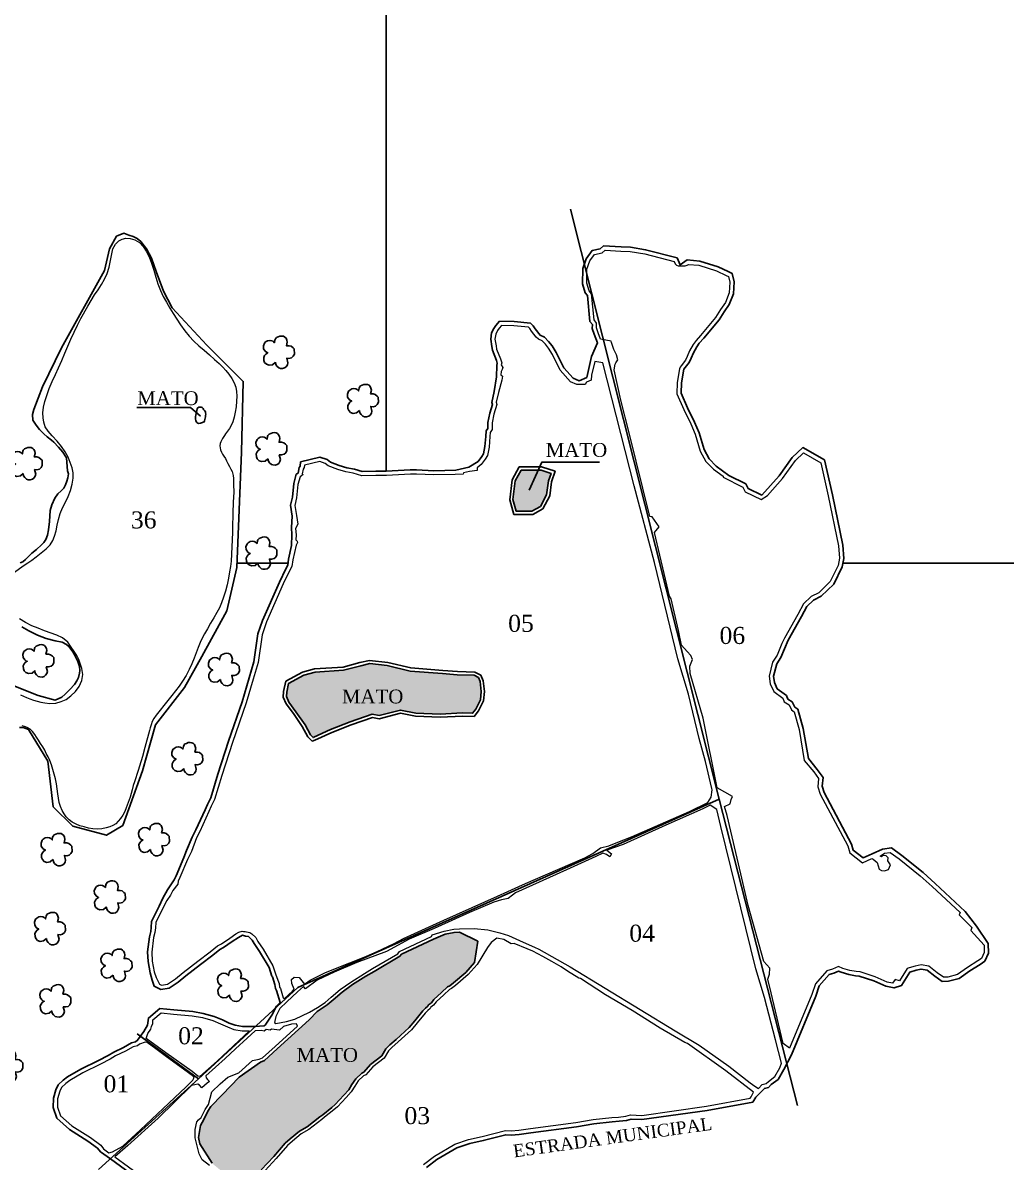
# Model space of a CAD drawing. Extents: x 721269 to 724957, y 7809358 to 7811965.
# Drawn here: x 723258 to 724183, y 7810236 to 7811308 of the extents above; entities that cross this region are included whole.
import ezdxf
from ezdxf.enums import TextEntityAlignment as Align

# ---------------------------------------------------------------- set-up
doc = ezdxf.new("R2010")
doc.units = 0
doc.linetypes.add('CONTINUO', pattern=[0])
for name, color, linetype in [('0114000371', 1, 'Continuous'), ('0114000371001', 5, 'Continuous'), ('0114000371002', 5, 'Continuous'), ('0114000371003', 5, 'Continuous'), ('0114000371004', 5, 'Continuous'), ('0114000371005', 5, 'Continuous'), ('0114000371006', 5, 'Continuous'), ('0114000371036', 5, 'Continuous'), ('_SIMBOLO ARVORE', 94, 'Continuous'), ('MALHA', 8, 'Continuous'), ('MATO', 3, 'Continuous'), ('NUMERAÇÕES', 7, 'Continuous'), ('TEXTO', 7, 'Continuous')]:
    doc.layers.add(name, color=color, linetype=linetype)
doc.layers.add('NUMERAÇÕES DOS TALHÕES', color=7, linetype='Continuous', true_color=0xffffff)
doc.styles.add('AREAS', font='times.ttf')

# ---------------------------------------------------------------- blocks, each defined once
blk = doc.blocks.new('MATO')
at = {"layer": '_SIMBOLO ARVORE', "linetype": 'CONTINUO'}
blk.add_polyline3d([(722557.9, 7810173.4, 0), (722555.3, 7810171.2, 0), (722552, 7810170.8, 0), (722549.6, 7810171.7, 0), (722547.9, 7810173.4, 0), (722547.2, 7810175.3, 0), (722547, 7810178.1, 0), (722547.9, 7810179.9, 0), (722548.9, 7810181.2, 0), (722550.8, 7810182.5, 0), (722549.6, 7810182.9, 0), (722548.4, 7810183.9, 0), (722546.9, 7810186.1, 0), (722546.7, 7810188.8, 0), (722547.7, 7810191.6, 0), (722548.8, 7810192.6, 0), (722550.7, 7810193.8, 0), (722552.8, 7810194.1, 0), (722554.5, 7810193.8, 0), (722555.8, 7810193.2, 0), (722557.2, 7810191.9, 0), (722557.6, 7810194.4, 0), (722558, 7810195.4, 0), (722559.1, 7810196.7, 0), (722560.7, 7810197.3, 0), (722562.2, 7810198, 0), (722564, 7810198.1, 0), (722565.6, 7810197.9, 0), (722567, 7810197.2, 0), (722568, 7810196.1, 0), (722568.8, 7810194.4, 0), (722569.2, 7810192.5, 0), (722568.4, 7810189.1, 0), (722570.8, 7810189.1, 0), (722572.8, 7810188.6, 0), (722574.6, 7810187.1, 0), (722575.7, 7810186, 0), (722575.9, 7810181.2, 0), (722574.8, 7810179.1, 0), (722573.2, 7810177.7, 0), (722570.8, 7810177.1, 0), (722568.7, 7810177.3, 0), (722569.8, 7810172.9, 0), (722569.3, 7810171, 0), (722568.1, 7810169.2, 0), (722566.7, 7810168.1, 0), (722564.7, 7810167.6, 0), (722562.7, 7810167.7, 0), (722561.2, 7810168.2, 0), (722559.5, 7810169.8, 0), (722558.4, 7810171.3, 0), (722558, 7810173.6, 0)], dxfattribs=at)
blk = doc.blocks.new('area_de_talhao')
at = {"layer": 'NUMERAÇÕES', "linetype": 'Continuous', "style": 'AREAS'}
blk.add_attdef('NRO', text='', height=20, dxfattribs=at).set_placement((0, 6.1), align=Align.CENTER)

msp = doc.modelspace()

# ---------------------------------------------------------------- hatches: boundary and pattern name
at = {"layer": 'MATO'}
h = msp.add_hatch(dxfattribs=at)
h.set_pattern_fill('GRASS', color=256, scale=0.5)
h.paths.add_polyline_path([(723621.7, 7810363.2), (723626.9, 7810369.5), (723634.4, 7810378.8), (723636.9, 7810381.4), (723639, 7810383.2), (723639.9, 7810384.5), (723642.5, 7810386.5), (723644.7, 7810389.4), (723652.1, 7810396.1), (723657.8, 7810401.5), (723659.7, 7810402.5), (723663.4, 7810405.1), (723675, 7810415), (723683.1, 7810424.2), (723686.1, 7810444.3), (723668.9, 7810453), (723663.9, 7810452.6), (723655.4, 7810451), (723644.5, 7810446.4), (723614.5, 7810432.1), (723612.8, 7810430.2), (723588.7, 7810416), (723580.9, 7810411.4), (723568.3, 7810403.5), (723558.4, 7810396.5), (723550.1, 7810389.3), (723544.5, 7810384.4), (723535, 7810378.3), (723527.4, 7810370.3), (723497.4, 7810343.2), (723485.4, 7810332.3), (723481.7, 7810330.5), (723461.5, 7810316.5), (723445.7, 7810300), (723434.9, 7810288.8), (723432.1, 7810284.6), (723428.3, 7810276.7), (723425.3, 7810271.1), (723423.3, 7810259.6), (723424.7, 7810253.8), (723436.1, 7810235.5), (723447.9, 7810225.7), (723450.6, 7810227), (723456.8, 7810223.9), (723461.8, 7810225.4), (723469.1, 7810223.9), (723477.5, 7810227.9), (723482.2, 7810229.3), (723494.3, 7810241.9), (723504.9, 7810254.5), (723509.7, 7810258.5), (723518.3, 7810265.7), (723525.5, 7810269.9), (723537.6, 7810279.2), (723540.2, 7810281.1), (723548.7, 7810287.9), (723552, 7810290.8), (723560.1, 7810299.5), (723564.7, 7810304.5), (723567.7, 7810309.6), (723571.3, 7810315), (723576.9, 7810320.3), (723578.8, 7810321.2), (723585.2, 7810328.3), (723595.7, 7810336.5), (723599.6, 7810343.2), (723603.3, 7810346.8), (723609.3, 7810351.8)])
h.paths.add_polyline_path([(723727, 7810887.5), (723721.3, 7810877.4), (723719.2, 7810859.8), (723722.4, 7810848.8), (723737, 7810848.8), (723745.2, 7810853.4), (723750.9, 7810864.2), (723752.7, 7810877.3), (723755.1, 7810884.5), (723745.8, 7810887.6)])
h.paths.add_polyline_path([(722466.5, 7811276.9), (722466.7, 7811281.5), (722466.8, 7811285.1), (722466.2, 7811287.9), (722465.2, 7811290.2), (722463.7, 7811292.2), (722461.7, 7811293.9), (722459.6, 7811294.7), (722457.3, 7811295.1), (722454.8, 7811294.8), (722452.1, 7811293.4), (722449.7, 7811291.1), (722447.5, 7811288), (722445.2, 7811284.7), (722443, 7811281.6), (722441.2, 7811279.2), (722438.8, 7811276.3), (722437.9, 7811272.8), (722437.6, 7811270.1), (722438.1, 7811268.6), (722438.8, 7811266.5), (722439.4, 7811264.6), (722440.9, 7811260.7), (722442.4, 7811258.7), (722444.3, 7811257), (722447.1, 7811256.2), (722450.4, 7811255.9), (722453.8, 7811256.2), (722457, 7811256.7), (722460, 7811257.8), (722462.4, 7811260), (722464.3, 7811263.3), (722465.7, 7811267.3), (722466.3, 7811272)])
h.paths.add_polyline_path([(722020.2, 7811139.3), (722020.8, 7811140.4), (722022.4, 7811143.8), (722021.8, 7811149.2), (722020.4, 7811151.8), (722019.6, 7811153.9), (722017.6, 7811155.6), (722017.1, 7811154.5), (722016.8, 7811153.6), (722016.5, 7811152.5), (722016.2, 7811151.5), (722015.6, 7811150.8), (722014.8, 7811150.5), (722014, 7811150), (722012.8, 7811149.5), (722011.6, 7811148.9), (722010.5, 7811148.5), (722009.5, 7811147.8), (722008.6, 7811147.1), (722007.9, 7811146.3), (722007.4, 7811145.4), (722007.1, 7811144.2), (722006.6, 7811142.9), (722006.2, 7811141.8), (722006, 7811140.6), (722006, 7811139.5), (722006.3, 7811138.4), (722006.7, 7811137.2), (722007.2, 7811136), (722008, 7811135.2), (722009.1, 7811134.6), (722010.3, 7811134.3), (722011.5, 7811134.2), (722012.6, 7811133.8), (722013.6, 7811133.9), (722014.7, 7811134.3), (722015.8, 7811134.9), (722016.8, 7811135.7), (722017.8, 7811136.4), (722018.6, 7811137.3), (722019.4, 7811138.1)])
h.paths.add_polyline_path([(722021.8, 7811173.9), (722022.9, 7811177.2), (722023.4, 7811179.4), (722020.5, 7811181.9), (722019.2, 7811181.3), (722018.2, 7811180.6), (722013.4, 7811180), (722011, 7811177.2), (722009.5, 7811175.3), (722009.3, 7811172.8), (722009.9, 7811171.8), (722012.4, 7811171), (722016.1, 7811171.1), (722019.6, 7811171.9)])
h.paths.add_polyline_path([(723512.4, 7810327.6), (723568.4, 7810327.6), (723568.4, 7810347.1), (723512.4, 7810347.1)], flags=24)
h.paths.add_polyline_path([(723555, 7810664.8), (723611, 7810664.8), (723611, 7810684.3), (723555, 7810684.3)], flags=24)
h.paths.add_polyline_path([(723682.6, 7810694.7), (723686.8, 7810692.3), (723688.3, 7810688.6), (723689.4, 7810679.4), (723688.6, 7810671.4), (723684.3, 7810662.6), (723681.2, 7810658.8), (723671.8, 7810659.1), (723650.7, 7810658.1), (723627.8, 7810659), (723613.3, 7810661.8), (723593.3, 7810656.7), (723586.8, 7810657.9), (723566.1, 7810650.8), (723547.7, 7810643.5), (723531.8, 7810636.3), (723531.1, 7810636), (723528.6, 7810638.4), (723523.6, 7810648), (723515, 7810660.3), (723508.4, 7810669.2), (723506.2, 7810674.6), (723506.4, 7810678.8), (723508.1, 7810686.9), (723522.4, 7810694.7), (723533.1, 7810697.5), (723559.8, 7810699.4), (723576, 7810703.5), (723584.5, 7810705.5), (723600.9, 7810703.7), (723622.5, 7810698.5), (723653, 7810696.1), (723666.8, 7810695)])

# ---------------------------------------------------------------- linework, layer by layer
at = {"color": 6}
for points in [[(723987, 7810289.9), (723913.4, 7810578), (723773.4, 7811133.1)], [(723913.4, 7810578), (723516.7, 7810400.8), (723423.3, 7810314.9), (723329.4, 7810229.7)], [(723423.3, 7810314.9), (723365.7, 7810357.3)]]:
    msp.add_lwpolyline(points, dxfattribs=at)
at = {"layer": '0114000371'}
for points in [[(723255.4, 7810800.3), (723258.1, 7810801.3), (723260.5, 7810803.3), (723266.4, 7810809.3), (723270.8, 7810812.9), (723275.6, 7810817.4), (723277.8, 7810819.5), (723279.8, 7810822.3), (723281.3, 7810826.3), (723282.2, 7810831.4), (723283.1, 7810839.1), (723283.8, 7810849.6), (723285.3, 7810854.8), (723288.1, 7810861.2), (723291, 7810865.1), (723294, 7810868.1), (723296.5, 7810870.7), (723298.3, 7810873.8), (723299.6, 7810877.2), (723300.4, 7810880.2), (723300.9, 7810884), (723300, 7810886.7), (723299.1, 7810899), (723295.8, 7810904.3), (723291.7, 7810909.1), (723287.3, 7810913.9), (723285.1, 7810915.7), (723280.9, 7810918.7), (723277.7, 7810921.7), (723273.8, 7810925.7), (723270.5, 7810929.7), (723267.6, 7810934.4), (723267, 7810939.9), (723268.4, 7810944.5), (723276.6, 7810965.8), (723294.3, 7811002.6), (723334.8, 7811075.4), (723339.5, 7811095.6), (723346.2, 7811107.5), (723353.2, 7811110.4), (723357.9, 7811108.6), (723362, 7811107.4), (723365.7, 7811105.3), (723369.1, 7811102.5), (723374.4, 7811095.6), (723379, 7811086.9), (723383.6, 7811074.5), (723390.4, 7811055.9), (723398.6, 7811040.3), (723431.2, 7811005), (723465.5, 7810971), (723463.8, 7810904.3), (723459.5, 7810795.8), (723450.1, 7810755.3), (723426.5, 7810712.3), (723410.2, 7810683), (723382.9, 7810648), (723370.6, 7810604.7), (723352.2, 7810553.3), (723336.7, 7810544.1), (723305.2, 7810552.7), (723286.7, 7810570.8), (723281.5, 7810613.6), (723263.5, 7810643.4), (723258.3, 7810645.4), (723254.8, 7810645.5)], [(723638, 7810231.4), (723647.7, 7810238.9), (723666.3, 7810249.9), (723678.6, 7810254), (723691.3, 7810256.9), (723712.5, 7810262.3), (723717.7, 7810262), (723725.1, 7810262.6), (723736.1, 7810264.2), (723779.1, 7810269.8), (723795.4, 7810272.7), (723812.6, 7810274.4), (723819.1, 7810275), (723826.2, 7810275.8), (723830.5, 7810277), (723840.6, 7810276.5), (723902, 7810285.2), (723944.8, 7810293.1), (723946.9, 7810296), (723947.7, 7810297.6), (723955.8, 7810305.9), (723959.6, 7810306.9), (723962.3, 7810309.5), (723968.7, 7810314.4), (723974, 7810323.7), (723981.2, 7810337.5), (724004.2, 7810392.7), (724007.5, 7810402.4), (724016.7, 7810413.1), (724021.2, 7810414.3), (724025.5, 7810416.3), (724028.1, 7810415.1), (724035.3, 7810413), (724041.7, 7810411.9), (724045, 7810411.6), (724058.8, 7810407), (724070.2, 7810402.2), (724077.9, 7810400.4), (724084.9, 7810402.7), (724092.6, 7810415.3), (724098.8, 7810417.1), (724103.3, 7810418.2), (724109, 7810417), (724116.1, 7810411.5), (724123.1, 7810406.5), (724129, 7810406.7), (724139.2, 7810409.3), (724149.2, 7810416.4), (724159, 7810422.5), (724163.2, 7810425.6), (724166.8, 7810433.1), (724166.4, 7810442.3), (724155.4, 7810458.6), (724144.8, 7810472.4), (724116.4, 7810498.6), (724105.1, 7810508.9), (724085.1, 7810525), (724075.4, 7810532.1), (724067.1, 7810531), (724057.1, 7810526.7), (724048.7, 7810522.8), (724039.5, 7810530), (724037.9, 7810535.6), (724012.1, 7810584.4), (724010.3, 7810590.1), (724011.1, 7810598.5), (724005.5, 7810606), (723997.2, 7810616.1), (723992.4, 7810644.5), (723987.3, 7810662.6), (723984.5, 7810664.6), (723982, 7810669.4), (723977.9, 7810672.1), (723976.7, 7810675.4), (723968, 7810681.8), (723965.2, 7810687.7), (723964.4, 7810693.6), (723967.4, 7810705.3), (723971.2, 7810711.4), (723978.2, 7810727.7), (723990.9, 7810749.9), (723995.7, 7810759.2), (724002.1, 7810765.2), (724009.3, 7810768.8), (724021.1, 7810780.2), (724028.9, 7810796.5), (724030.5, 7810804.5), (724029.6, 7810816.8), (724019.8, 7810864.2), (724012.5, 7810897.1), (723991.9, 7810908.7), (723982, 7810899.4), (723969.7, 7810882), (723953.5, 7810864), (723940.7, 7810870.2), (723938.4, 7810874.5), (723922.5, 7810882.6), (723910.5, 7810891.4), (723904, 7810898), (723899.2, 7810907), (723894.6, 7810922.7), (723890.2, 7810932.7), (723883.5, 7810946.1), (723877.4, 7810960), (723877.8, 7810969.7), (723880, 7810982.4), (723884.9, 7810988.8), (723887, 7810992.8), (723889, 7810997.9), (723892.2, 7811003.6), (723894.6, 7811007.1), (723898.7, 7811011.6), (723913.2, 7811028.8), (723918, 7811036.5), (723922.8, 7811043.2), (723926.7, 7811053.3), (723927.4, 7811064.6), (723925.5, 7811072.6), (723921.7, 7811074.3), (723912.4, 7811078.8), (723895, 7811084.2), (723883.2, 7811085.3), (723876.5, 7811080.7), (723873.7, 7811087.1), (723844, 7811094.9), (723830, 7811097.2), (723821, 7811097.5), (723804.5, 7811098.6), (723801.4, 7811095.7), (723793.7, 7811094), (723788.2, 7811086.3), (723784.9, 7811077.3), (723784.7, 7811062.9), (723787.3, 7811054.2), (723789.4, 7811051.8), (723791.6, 7811027.4), (723794, 7811024.4), (723793.9, 7811020.9), (723795.6, 7811015.5), (723798.7, 7811007.3), (723793.2, 7810994.3), (723788.7, 7810974.8), (723781.6, 7810971.6), (723775.8, 7810973.9), (723767, 7810983.8), (723759.8, 7810998.3), (723756, 7811004.6), (723752.8, 7811008.5), (723748.9, 7811012.6), (723744.7, 7811014.5), (723740, 7811020.3), (723738.4, 7811023.4), (723735.7, 7811025.9), (723720.5, 7811027.2), (723706.6, 7811027.8), (723703.1, 7811023.7), (723701.1, 7811020.9), (723699.2, 7811016.7), (723698.3, 7811010.7), (723699.4, 7811003.8), (723700, 7811000.4), (723703.7, 7810990.7), (723704.5, 7810988.1), (723704.1, 7810986.1), (723703.7, 7810975.3), (723701.6, 7810961.5), (723699.4, 7810951.2), (723699.9, 7810949.4), (723697.4, 7810941.1), (723695.6, 7810932.4), (723695.7, 7810926.8), (723694, 7810924.4), (723693.6, 7810919.3), (723692.9, 7810909.8), (723691.4, 7810902.8), (723689.9, 7810900.2), (723686.4, 7810895.6), (723677.6, 7810890.2), (723665.4, 7810887.5), (723644.9, 7810887), (723628.6, 7810887.8), (723622.6, 7810887.7), (723600, 7810886.5), (723590.1, 7810886.4), (723577.5, 7810886.1), (723570, 7810888.5), (723562.8, 7810889.8), (723555.7, 7810891.9), (723547.4, 7810895.1), (723544.4, 7810897.5), (723537.6, 7810899.7), (723519.4, 7810895.3), (723519, 7810891.3), (723518.2, 7810889.9), (723517, 7810884.7), (723515.4, 7810883.6), (723512.9, 7810874.8), (723511.8, 7810862.1), (723510, 7810854.6), (723511.6, 7810844.2), (723510.7, 7810833.5), (723511.1, 7810826.5), (723511, 7810816.7), (723508.1, 7810803.7), (723507.4, 7810798.2), (723505.4, 7810794.8), (723499.5, 7810782.2), (723483.7, 7810746.1), (723479.3, 7810733.5), (723475.4, 7810707.3), (723471, 7810692), (723464.4, 7810669.7), (723451.6, 7810632.5), (723441.5, 7810601.6), (723434.8, 7810579.3), (723431.8, 7810573), (723429.5, 7810568.1), (723420.9, 7810549.3), (723417.4, 7810542.4), (723411.9, 7810529.7), (723409.4, 7810523), (723402.2, 7810505.9), (723400.4, 7810502.1), (723394.3, 7810492.6), (723389.9, 7810484.9), (723386.3, 7810477.2), (723379.2, 7810463), (723378.9, 7810457.2), (723378.5, 7810453.4), (723377.1, 7810448.5), (723375.4, 7810434.4), (723375.9, 7810425.3), (723377.9, 7810414.6), (723379.9, 7810407.8), (723381.7, 7810402), (723387.8, 7810399), (723395.7, 7810400.1), (723404.1, 7810405.9), (723411.3, 7810411.7), (723425.2, 7810422.4), (723436.8, 7810431.3), (723443.4, 7810436.6), (723447, 7810438.3), (723455.1, 7810444), (723460.9, 7810447.9), (723464.7, 7810450.1), (723467.6, 7810449.1), (723470.4, 7810448.8), (723473.9, 7810445.4), (723475.7, 7810442.1), (723480.9, 7810434.7), (723489.7, 7810419.5), (723492.2, 7810411.5), (723492.9, 7810410.8), (723495.2, 7810403.8), (723495.7, 7810399.8), (723496.8, 7810398.1), (723500.1, 7810386.8), (723496.7, 7810383.4), (723492.3, 7810374.9), (723486.2, 7810365.5), (723485.2, 7810364.8), (723476.4, 7810364), (723464.7, 7810364.2), (723457.7, 7810365.3), (723452.2, 7810367.4), (723445.8, 7810370.4), (723438.1, 7810373.7), (723427.8, 7810376.4), (723418, 7810378.1), (723400.2, 7810379.7), (723387, 7810381.1), (723376.2, 7810372.1), (723375.2, 7810365.4), (723372, 7810359.4), (723366, 7810351.2), (723364.1, 7810349.8), (723360.3, 7810348.7), (723352.9, 7810344.3), (723343.6, 7810340), (723338.3, 7810337), (723329.4, 7810332.2), (723312.6, 7810323.9), (723300.2, 7810316.7), (723296.1, 7810313.6), (723291.2, 7810309.2), (723289.1, 7810304.7), (723286.9, 7810296.8), (723286.6, 7810287.8), (723290.1, 7810277.9), (723301.9, 7810267.4), (723319.3, 7810256.3), (723328.4, 7810249.6), (723331, 7810246.3), (723340.4, 7810239.7), (723445.1, 7810163.2)], [(723168.2, 7810717), (723272.4, 7810675.6), (723288.6, 7810671.2), (723294.9, 7810674), (723298, 7810676.7), (723302.4, 7810681.1), (723306.6, 7810686), (723308.9, 7810689.4), (723310.5, 7810692.4), (723311.5, 7810696.4), (723311.7, 7810699), (723311.4, 7810702.8), (723309.9, 7810707.4), (723308, 7810711.6), (723305, 7810716.7), (723301.7, 7810721.3), (723299.1, 7810723.6), (723295, 7810725.6), (723288.5, 7810726.9), (723280, 7810729.1), (723271.7, 7810732.2), (723263.6, 7810736.4), (723257.2, 7810740.2)]]:
    msp.add_lwpolyline(points, dxfattribs=at)
at = {"layer": '0114000371001', "lineweight": 20}
msp.add_lwpolyline([(723411.8, 7810307.4), (723417.9, 7810313.8), (723419.4, 7810316.2), (723418.5, 7810317.1), (723405.7, 7810326.5), (723393.2, 7810335.7), (723383.2, 7810343.2), (723375, 7810349), (723373.3, 7810349.3), (723367.9, 7810347.6), (723365.9, 7810346.1), (723361.8, 7810345), (723354.7, 7810340.8), (723345.4, 7810336.4), (723340.2, 7810333.5), (723331.2, 7810328.7), (723314.5, 7810320.4), (723302.4, 7810313.3), (723298.6, 7810310.5), (723294.5, 7810306.8), (723292.8, 7810303.3), (723290.8, 7810296.2), (723290.6, 7810288.4), (723293.5, 7810280.2), (723304.3, 7810270.6), (723321.6, 7810259.6), (723331.3, 7810252.5), (723333.8, 7810249.2), (723339.1, 7810245.4), (723342.4, 7810246.1), (723352.1, 7810251.7), (723368.9, 7810266.9), (723395.4, 7810292.1)], close=True, dxfattribs=at)
at = {"layer": '0114000371002', "lineweight": 20}
msp.add_lwpolyline([(723471.2, 7810360.1), (723440.8, 7810331.4), (723424.5, 7810317), (723422.7, 7810317.3), (723417.3, 7810321.8), (723392.5, 7810339.3), (723374.1, 7810352.9), (723375.6, 7810357.6), (723378.5, 7810361.7), (723379, 7810364.1), (723380.4, 7810367), (723380.3, 7810370.3), (723388.3, 7810377), (723399.8, 7810375.7), (723417.5, 7810374.1), (723427, 7810372.5), (723436.8, 7810369.9), (723444.2, 7810366.8), (723450.7, 7810363.7), (723456.7, 7810361.4), (723464.3, 7810360.2)], close=True, dxfattribs=at)
at = {"layer": '0114000371003', "lineweight": 20}
for points in [[(723635, 7810234.2), (723645.4, 7810242.2), (723664.6, 7810253.5), (723677.5, 7810257.8), (723690.3, 7810260.8), (723712.1, 7810266.3), (723717.7, 7810266), (723724.7, 7810266.6), (723735.6, 7810268.1), (723778.5, 7810273.8), (723794.8, 7810276.7), (723812.2, 7810278.4), (723818.7, 7810279), (723825.5, 7810279.8), (723830, 7810281), (723840.4, 7810280.5), (723901.3, 7810289.2), (723942.5, 7810296.7), (723943.5, 7810298.1), (723945.5, 7810302.3), (723919.7, 7810322.5), (723883.6, 7810348.1), (723880.9, 7810349), (723857.8, 7810362.7), (723831.5, 7810379.2), (723806.3, 7810393.9), (723782.8, 7810409.2), (723781.3, 7810409.6), (723770.6, 7810416.3), (723764.6, 7810420.2), (723755.8, 7810425.3), (723747.2, 7810430), (723737.8, 7810434.9), (723732.6, 7810437.1), (723720.4, 7810442.2), (723717.5, 7810441.8), (723710.7, 7810445.9), (723704, 7810447.3), (723698.7, 7810443.2), (723695.3, 7810438.3), (723685.6, 7810422.5), (723677.1, 7810412.9), (723665.2, 7810402.8), (723661.3, 7810400), (723659.6, 7810399.1), (723654.1, 7810393.9), (723646.9, 7810387.4), (723644.6, 7810384.3), (723642.1, 7810382.4), (723641.2, 7810381.2), (723639, 7810379.3), (723636.7, 7810376.8), (723629.2, 7810367.6), (723623.9, 7810361.1), (723611.3, 7810349.6), (723605.3, 7810344.5), (723602, 7810341.3), (723598, 7810334.5), (723587.3, 7810326.1), (723580.7, 7810318.7), (723578.6, 7810317.8), (723573.6, 7810313.1), (723570.3, 7810308), (723567.1, 7810302.7), (723562.3, 7810297.5), (723554.1, 7810288.6), (723550.7, 7810285.6), (723542, 7810278.8), (723539.5, 7810276.8), (723527.2, 7810267.4), (723520, 7810263.3), (723511.7, 7810256.2), (723507, 7810252.3), (723496.5, 7810239.9), (723486, 7810228.8)], [(723433.8, 7810233.5), (723426.8, 7810238.7), (723423.9, 7810244.3), (723420.3, 7810259.3), (723420.2, 7810267.1), (723421.8, 7810274.6), (723423.2, 7810276.4), (723425.8, 7810278.4), (723429.5, 7810286.1), (723432.6, 7810290.7), (723435.8, 7810302.8), (723443.6, 7810310.1), (723451.1, 7810316.5), (723461.4, 7810320.5), (723474.2, 7810332.1), (723480.5, 7810333.3), (723483.7, 7810334.8), (723495.4, 7810345.4), (723516.4, 7810364.4), (723515.6, 7810366.8), (723510.8, 7810366.3), (723503.3, 7810364), (723499.7, 7810360.8), (723492.1, 7810361.5), (723490.7, 7810360.6), (723487.1, 7810361.3), (723485, 7810359.7), (723482.3, 7810360.5), (723476.7, 7810360), (723469.1, 7810353.1), (723458.3, 7810343), (723448.4, 7810334.1), (723430.2, 7810317.6), (723430.6, 7810316), (723431.9, 7810314.2), (723433.6, 7810312.4), (723431.6, 7810310.8), (723426.6, 7810306.4), (723424.2, 7810309), (723422.7, 7810310), (723420, 7810309.2), (723416.9, 7810308.5), (723385.3, 7810277.8), (723356.7, 7810252.2), (723344.5, 7810241.6), (723447.4, 7810166.4)]]:
    msp.add_lwpolyline(points, dxfattribs=at)
at = {"layer": '0114000371004', "lineweight": 20}
msp.add_lwpolyline([(723915, 7810552.2), (723911.1, 7810568.3), (723904.8, 7810572.2), (723898, 7810568.9), (723863, 7810553.4), (723823, 7810535.3), (723807.7, 7810529.9), (723812.1, 7810526.5), (723810.4, 7810523.9), (723807.3, 7810525.9), (723803.8, 7810527.1), (723797.2, 7810524.1), (723769.5, 7810511.5), (723721.5, 7810489.8), (723718.8, 7810487.7), (723714.6, 7810484.5), (723708.6, 7810483.3), (723701.3, 7810481), (723678.5, 7810471.5), (723645.2, 7810456.2), (723621.5, 7810446.3), (723600.2, 7810434.7), (723572.3, 7810424.3), (723551.1, 7810415.3), (723535, 7810407.8), (723524.1, 7810399.6), (723522.1, 7810401.8), (723516.6, 7810396.9), (723506.5, 7810387.5), (723500, 7810381), (723496, 7810373.5), (723494.8, 7810367.9), (723496.1, 7810367.1), (723506, 7810369), (723514.1, 7810371), (723527.8, 7810377.6), (723535.4, 7810382.1), (723542.6, 7810386.8), (723548.1, 7810391.6), (723556.5, 7810398.8), (723566.6, 7810406), (723579.4, 7810414), (723587.2, 7810418.6), (723610.9, 7810432.5), (723612.6, 7810434.6), (723642.5, 7810448.8), (723643.3, 7810450.4), (723654.6, 7810453.9), (723663.5, 7810455.6), (723669, 7810456.1), (723682.8, 7810456.3), (723695.5, 7810455.2), (723707, 7810452.3), (723715.1, 7810449.8), (723728.9, 7810443.5), (723739.4, 7810438.8), (723743.6, 7810437), (723773.2, 7810420.2), (723872, 7810360.1), (723894.5, 7810346.6), (723922.3, 7810326.8), (723942.5, 7810311.2), (723946.8, 7810308), (723950.2, 7810305.9), (723953.7, 7810309.5), (723957.6, 7810310.5), (723959.7, 7810312.5), (723965.6, 7810317.1), (723970.4, 7810325.4), (723972, 7810329.6), (723966.3, 7810351.6), (723955.9, 7810391.3), (723947.9, 7810418.3)], close=True, dxfattribs=at)
at = {"layer": '0114000371005', "lineweight": 20}
msp.add_lwpolyline([(723830.7, 7810542.5), (723885.3, 7810566.5), (723902.6, 7810575), (723905.9, 7810579.8), (723906.6, 7810586.7), (723906.3, 7810588), (723900.3, 7810613.4), (723894.4, 7810635.2), (723884.3, 7810676.9), (723874.5, 7810710.1), (723852.4, 7810800.6), (723833.2, 7810872.8), (723803.8, 7810988.5), (723796.3, 7810989.8), (723793.3, 7810976.9), (723792.7, 7810972.2), (723788.5, 7810970.3), (723787.1, 7810968), (723779.5, 7810968.1), (723773.4, 7810970.5), (723763.6, 7810981.6), (723756.3, 7810996.4), (723752.8, 7811002.3), (723749.8, 7811005.9), (723746.6, 7811009.2), (723743.2, 7811010.6), (723741.1, 7811012.5), (723736.7, 7811018.2), (723735.2, 7811020.9), (723734, 7811022), (723720.2, 7811023.3), (723708.4, 7811023.7), (723706.3, 7811021.2), (723704.6, 7811018.9), (723703, 7811015.5), (723702.3, 7811010.7), (723703.4, 7811004.4), (723703.9, 7811001.4), (723707.4, 7810992.1), (723708.7, 7810988.3), (723708.3, 7810986.6), (723709.6, 7810984.1), (723709, 7810982.1), (723708.1, 7810980.3), (723707.9, 7810977.1), (723709.5, 7810975.8), (723708.7, 7810972), (723705.5, 7810960.5), (723703.5, 7810951.3), (723704.1, 7810949.4), (723701.3, 7810940.1), (723699.6, 7810932.1), (723699.8, 7810925.6), (723697.9, 7810923), (723697.6, 7810919), (723696.9, 7810909.2), (723695.2, 7810901.4), (723693.2, 7810897.9), (723689.2, 7810892.8), (723685.5, 7810889.8), (723685.5, 7810887.2), (723678.2, 7810886.3), (723672.6, 7810885.1), (723672.3, 7810883.8), (723664.9, 7810883.5), (723644.9, 7810883), (723628.6, 7810883.8), (723622.7, 7810883.7), (723600.2, 7810882.5), (723590.2, 7810882.4), (723576.9, 7810882.1), (723569, 7810884.6), (723561.9, 7810885.9), (723554.4, 7810888.1), (723545.4, 7810891.6), (723542.5, 7810893.9), (723537.5, 7810895.6), (723523.1, 7810892.1), (723522.9, 7810890), (723521.9, 7810888.3), (723520.9, 7810884.1), (723521.7, 7810883.4), (723518.9, 7810881.2), (723516.8, 7810874.1), (723515.7, 7810861.5), (723514.1, 7810854.4), (723515.6, 7810844.8), (723516.9, 7810836.6), (723514.7, 7810832.6), (723515.1, 7810826.5), (723514.9, 7810821.9), (723516.2, 7810820.7), (723516.6, 7810819.3), (723515.1, 7810816.8), (723512, 7810803), (723511.3, 7810797), (723509, 7810792.9), (723503.1, 7810780.5), (723487.4, 7810744.7), (723483.2, 7810732.5), (723479.4, 7810706.5), (723474.9, 7810690.9), (723468.2, 7810668.5), (723455.4, 7810631.2), (723445.3, 7810600.4), (723438.5, 7810577.8), (723435.4, 7810571.3), (723433.1, 7810566.5), (723424.6, 7810547.6), (723421.6, 7810541.7), (723416.7, 7810528.8), (723412.9, 7810521.1), (723405.9, 7810504.2), (723404.2, 7810500.9), (723403.8, 7810498.1), (723399.1, 7810492.2), (723397, 7810487.6), (723393.4, 7810482.8), (723389.9, 7810475.5), (723383.1, 7810462), (723382.9, 7810456.8), (723382.4, 7810452.6), (723381.1, 7810447.8), (723379.5, 7810434.2), (723379.8, 7810425.7), (723381.7, 7810415.6), (723383.4, 7810410.2), (723386.8, 7810403.9), (723388.4, 7810403.1), (723394.2, 7810403.9), (723401.7, 7810409.1), (723408.9, 7810414.9), (723422.8, 7810425.5), (723434.3, 7810434.4), (723441.2, 7810440), (723444.9, 7810441.8), (723452.9, 7810447.3), (723458.6, 7810451.2), (723461.3, 7810452.9), (723464.3, 7810453.7), (723465.7, 7810453.5), (723467.2, 7810453.5), (723468.5, 7810453.1), (723471.8, 7810452.7), (723473.5, 7810451.4), (723477.2, 7810447.8), (723479.1, 7810444.2), (723484.3, 7810436.8), (723493.4, 7810421.1), (723495.7, 7810413.6), (723498.1, 7810407.7), (723499.1, 7810404.7), (723499.6, 7810401.2), (723500.5, 7810399.8), (723503.1, 7810391), (723503.9, 7810390.1), (723511.9, 7810397.4), (723513.4, 7810399.2), (723511.3, 7810404.7), (723510.9, 7810408.3), (723513.4, 7810410.4), (723518, 7810410.2), (723523.1, 7810404.1), (723528.3, 7810407.6), (723542.7, 7810414.9), (723565.9, 7810424), (723581.5, 7810430.4), (723591.5, 7810434.7), (723607.5, 7810442.3), (723616.1, 7810447), (723654.3, 7810464.3), (723704.7, 7810486.6), (723714.5, 7810491.2), (723728.1, 7810497.3), (723738.1, 7810501.9), (723786.9, 7810522.8), (723794.5, 7810527), (723801.7, 7810532.1), (723809.5, 7810534.2), (723816.3, 7810536.8)], close=True, dxfattribs=at)
at = {"layer": '0114000371006', "lineweight": 20}
msp.add_lwpolyline([(723973.4, 7810348.2), (723962.1, 7810395.8), (723959.1, 7810408.6), (723960.6, 7810413.3), (723960.8, 7810419.1), (723955.3, 7810425.4), (723940.5, 7810478.1), (723933.6, 7810507.9), (723920.9, 7810562.7), (723918.3, 7810571.2), (723923.6, 7810573.6), (723924.7, 7810577.8), (723925.7, 7810580.6), (723911.4, 7810588.7), (723898.1, 7810654.3), (723885.9, 7810696.3), (723885.8, 7810703), (723888.2, 7810709.4), (723886.6, 7810713), (723883.2, 7810717), (723877.7, 7810722.8), (723875.1, 7810736.8), (723868.1, 7810766.6), (723866.5, 7810768.9), (723852.4, 7810828.7), (723856.8, 7810834.1), (723850.3, 7810843.5), (723848.1, 7810843.9), (723828.6, 7810922.5), (723820.9, 7810953.3), (723814.6, 7810981.8), (723815.5, 7810987.2), (723816.2, 7810988.5), (723817.8, 7810991.3), (723816.6, 7810996.1), (723814.2, 7811000.9), (723812.5, 7811005.8), (723812, 7811007.5), (723811.6, 7811008.8), (723801.6, 7811010.8), (723799.3, 7811016.7), (723797.9, 7811021.4), (723798, 7811025.7), (723795.5, 7811028.9), (723793.2, 7811053.4), (723790.9, 7811056.2), (723788.7, 7811063.5), (723788.9, 7811076.6), (723791.7, 7811084.5), (723796, 7811090.4), (723803.3, 7811092), (723806, 7811094.5), (723820.8, 7811093.5), (723829.6, 7811093.2), (723843.2, 7811091), (723870.8, 7811083.7), (723871.8, 7811081.5), (723873.2, 7811080.4), (723874.7, 7811079.8), (723878.4, 7811079.7), (723881.4, 7811079.6), (723883.2, 7811080.2), (723884.5, 7811081.1), (723894.2, 7811080.3), (723910.9, 7811075), (723920, 7811070.6), (723922, 7811069.7), (723923.4, 7811064.2), (723922.7, 7811054.2), (723919.2, 7811045.1), (723914.6, 7811038.7), (723909.9, 7811031.1), (723895.7, 7811014.3), (723891.5, 7811009.6), (723888.8, 7811005.7), (723885.4, 7810999.6), (723883.3, 7810994.5), (723881.5, 7810991), (723877.5, 7810985.6), (723876.5, 7810984.3), (723876.1, 7810982.8), (723873.9, 7810970.1), (723873.4, 7810959.2), (723879.9, 7810944.4), (723886.6, 7810931), (723890.8, 7810921.3), (723895.4, 7810905.5), (723900.7, 7810895.6), (723907.9, 7810888.3), (723916.9, 7810881.8), (723917.1, 7810880.9), (723935.5, 7810871.5), (723937.8, 7810867.2), (723952.9, 7810859.9), (723958.6, 7810863.7), (723972.9, 7810879.5), (723985, 7810896.7), (723992.5, 7810903.8), (724008.9, 7810894.5), (724015.8, 7810863.4), (724025.6, 7810816.3), (724026.4, 7810804.7), (724025.1, 7810797.8), (724017.8, 7810782.6), (724007, 7810772.1), (723999.8, 7810768.5), (723992.5, 7810761.7), (723987.4, 7810751.8), (723974.6, 7810729.4), (723972.4, 7810724.4), (723967.7, 7810713.3), (723963.6, 7810706.9), (723960.3, 7810693.8), (723961.4, 7810686.6), (723964.8, 7810679.2), (723973.3, 7810672.9), (723974.5, 7810669.5), (723979, 7810666.6), (723981.4, 7810661.9), (723983.8, 7810660.2), (723988.5, 7810643.6), (723993.4, 7810614.4), (724002.4, 7810603.6), (724006.9, 7810597.3), (724006.2, 7810589.7), (724008.4, 7810582.8), (724034.2, 7810534.1), (724036.1, 7810527.6), (724048.1, 7810518.1), (724057, 7810522.2), (724058.3, 7810521.5), (724062.1, 7810518.4), (724063.7, 7810512.3), (724066, 7810511), (724069, 7810510.7), (724072.5, 7810511.8), (724074.4, 7810516.2), (724072, 7810520), (724072.4, 7810522.9), (724070.5, 7810524.8), (724067.2, 7810525), (724066.1, 7810523.7), (724064.9, 7810524.4), (724068.7, 7810527.2), (724074.3, 7810527.9), (724082.6, 7810521.8), (724102.5, 7810505.9), (724113.7, 7810495.7), (724140, 7810471.4), (724139, 7810469.1), (724150.9, 7810457.4), (724150, 7810454.4), (724162.5, 7810440.7), (724162.7, 7810433.9), (724160, 7810428.2), (724156.8, 7810425.8), (724147, 7810419.7), (724137.4, 7810413), (724128.4, 7810410.7), (724124.4, 7810410.5), (724118.5, 7810414.7), (724110.7, 7810420.8), (724103.3, 7810422.3), (724097.8, 7810421), (724092.1, 7810419.3), (724090.1, 7810418.8), (724083, 7810407.2), (724079, 7810408.2), (724076.4, 7810404.9), (724071.4, 7810406), (724060.2, 7810410.8), (724045.8, 7810415.6), (724042.2, 7810415.9), (724036.2, 7810416.9), (724029.5, 7810418.8), (724025.5, 7810420.7), (724019.8, 7810418.1), (724014.5, 7810416.6), (724004, 7810404.4), (724000.5, 7810394.1), (723979.5, 7810343.7)], close=True, dxfattribs=at)
at = {"layer": '0114000371036', "lineweight": 20, "elevation": 528.5}
for points in [[(723249.3, 7810790.9), (723259.3, 7810798), (723262.9, 7810800.3), (723266.5, 7810802.9), (723270.6, 7810806), (723275.2, 7810809.7), (723279.9, 7810813.6), (723283.8, 7810817.4), (723286.3, 7810821.3), (723287.9, 7810825.4), (723289.3, 7810830.3), (723290.3, 7810835.6), (723291.6, 7810841.1), (723293.2, 7810846.7), (723295.5, 7810852.2), (723298.1, 7810857.3), (723300.6, 7810862.6), (723302.8, 7810868.3), (723304.6, 7810874.3), (723305.3, 7810880), (723305.3, 7810885), (723304.4, 7810889.8), (723302.7, 7810894.6), (723300.7, 7810899.7), (723297.9, 7810904.7), (723294.5, 7810909.8), (723290.3, 7810914.9), (723285.8, 7810919.8), (723281.8, 7810924.2), (723279.2, 7810928.4), (723277.7, 7810932.5), (723277.1, 7810936.6), (723277, 7810941.3), (723277.5, 7810946.8), (723278.6, 7810952.2), (723280.5, 7810957.8), (723282.9, 7810964.2), (723285.8, 7810970.8), (723288.8, 7810977.4), (723291.6, 7810983.9), (723294.6, 7810990.6), (723297.5, 7810997.5), (723300.4, 7811004.2), (723303.3, 7811010.8), (723306.3, 7811017.4), (723309.4, 7811023.9), (723312.6, 7811030.2), (723319.2, 7811041.8), (723325.6, 7811052.3), (723328.9, 7811057.2), (723332, 7811062), (723335, 7811067.1), (723337.4, 7811072.6), (723339.2, 7811078.4), (723342.8, 7811095.7), (723345.4, 7811100.1), (723348.3, 7811103.2), (723351.4, 7811104.8), (723354.9, 7811105.7), (723359.1, 7811105.5), (723363.5, 7811104.2), (723367.7, 7811101.5), (723371.2, 7811098), (723374.2, 7811093.5), (723376.9, 7811088.1), (723379.1, 7811082.1), (723381.3, 7811075.6), (723383.2, 7811069), (723385.1, 7811062.7), (723387.5, 7811056.6), (723390.2, 7811050.9), (723393.2, 7811045.4), (723396.4, 7811040), (723399.6, 7811034.8), (723402.9, 7811029.6), (723406.3, 7811024.2), (723410.4, 7811018.7), (723414.6, 7811013.5), (723419.1, 7811008.9), (723423.8, 7811004.6), (723428.8, 7811000.3), (723433.7, 7810996), (723438.5, 7810991.7), (723442.8, 7810987.9), (723446.3, 7810984.3), (723449.2, 7810981.2), (723452, 7810977.7), (723454.6, 7810973.6), (723456.9, 7810969.6), (723458.4, 7810965.7), (723459.2, 7810961.6), (723459.3, 7810957.2), (723459.1, 7810952.3), (723458.7, 7810947), (723458, 7810941.9), (723457, 7810937.3), (723455.7, 7810932.9), (723454.2, 7810929.4), (723452.5, 7810926.6), (723448.9, 7810921.7), (723447.8, 7810920.2), (723445.9, 7810917.2), (723444.3, 7810914.2), (723443.7, 7810912.5), (723443.5, 7810910.5), (723443.6, 7810908.5), (723444.1, 7810906.5), (723444.9, 7810904.5), (723445.9, 7810902.5), (723447.2, 7810900.6), (723448.6, 7810898.4), (723449.8, 7810896.2), (723451.1, 7810893.6), (723452.6, 7810891), (723453.9, 7810888.5), (723455, 7810886.2), (723455.9, 7810882.6), (723456.2, 7810879.6), (723456.3, 7810876.8), (723456.4, 7810873.9), (723456.5, 7810866.8), (723456.1, 7810857.4), (723455.6, 7810846.9), (723455.4, 7810833.3), (723455.2, 7810828.8), (723454.1, 7810801.9), (723453.5, 7810797), (723452.6, 7810791.8), (723451.5, 7810785.9), (723450.2, 7810779.7), (723448.8, 7810773.6), (723446.9, 7810767.9), (723445, 7810762.8), (723443, 7810758), (723440.7, 7810753.5), (723437.8, 7810748.7), (723434.7, 7810743.6), (723431.7, 7810738.2), (723428.9, 7810733.6), (723426.8, 7810729.5), (723424.8, 7810725.4), (723422.9, 7810720.8), (723421, 7810715.7), (723419.3, 7810710.7), (723417.2, 7810705.4), (723414.6, 7810699.9), (723411.6, 7810694.4), (723408.4, 7810689.1), (723405, 7810684.3), (723398.4, 7810675.5), (723391.9, 7810667.7), (723386, 7810660.2), (723383.6, 7810657), (723381.4, 7810653.9), (723379.7, 7810650.9), (723378.7, 7810647.8), (723377.9, 7810645), (723377.3, 7810642.7), (723375.3, 7810635.8), (723374.6, 7810633.4), (723372.7, 7810626.6), (723370.5, 7810618), (723367.8, 7810609), (723366.7, 7810604.9), (723363.2, 7810594.2), (723362, 7810590.7), (723360.9, 7810586.9), (723359.9, 7810583.2), (723359, 7810579.9), (723355.4, 7810569.8), (723353.9, 7810566.4), (723352.1, 7810563), (723350, 7810559.8), (723347.9, 7810557.2), (723345.5, 7810554.9), (723342.8, 7810553.2), (723339.9, 7810552), (723336.5, 7810551), (723332.4, 7810550.1), (723328.1, 7810549.9), (723323.9, 7810550.2), (723319.8, 7810550.8), (723315.8, 7810551.9), (723311.8, 7810553), (723308.1, 7810554.5), (723304.5, 7810556.3), (723301.5, 7810558.6), (723298.9, 7810561.3), (723296.8, 7810564.2), (723295, 7810567.4), (723293.5, 7810571), (723292.3, 7810574.8), (723291.5, 7810578.8), (723290.9, 7810583), (723290.4, 7810587.6), (723289.7, 7810592.3), (723288.7, 7810597), (723287.6, 7810601.5), (723286.3, 7810605.9), (723285, 7810610.2), (723283.4, 7810614.3), (723281.8, 7810617.9), (723280.1, 7810621.1), (723278.6, 7810624), (723276.9, 7810627.1), (723274.8, 7810630.4), (723272.9, 7810633.4), (723271, 7810636.3), (723269.2, 7810638.9), (723267.2, 7810641.5), (723264.9, 7810643.8), (723262.2, 7810645.5), (723259.7, 7810646.4), (723257.5, 7810646.9)], [(723256, 7810676), (723261.4, 7810673.6), (723264.6, 7810672.4), (723268.1, 7810671.2), (723271.6, 7810670.2), (723275.1, 7810669.3), (723278.9, 7810668.6), (723283.5, 7810667.9), (723289, 7810668.4), (723294.1, 7810669.9), (723298.8, 7810671.9), (723303.3, 7810675.2), (723307.6, 7810679.3), (723311, 7810684), (723313.5, 7810689.5), (723314.5, 7810695.3), (723313.6, 7810701), (723312.1, 7810705.6), (723310.6, 7810709.4), (723308.9, 7810713), (723300.3, 7810725.8), (723295.3, 7810729.8), (723290.1, 7810732.3), (723278.4, 7810736.5), (723272.5, 7810738.8), (723266.5, 7810741.2), (723260.6, 7810744.1), (723254.9, 7810747.6)]]:
    msp.add_lwpolyline(points, dxfattribs=at)
at = {"layer": 'MALHA'}
for points in [[(723600, 7810886.5), (723600, 7811847.1)], [(723459.7, 7810800), (723507.6, 7810800)], [(724029.6, 7810800), (724216.4, 7810800)]]:
    msp.add_lwpolyline(points, dxfattribs=at)
at = {"layer": 'MATO', "elevation": 530.8}
msp.add_lwpolyline([(723422.2, 7810945.2), (723422.8, 7810946.2), (723423.8, 7810946.7), (723424.9, 7810946.9), (723425.8, 7810946.9), (723426.8, 7810946.4), (723427.6, 7810945.5), (723428.2, 7810944.5), (723429.1, 7810943.5), (723429.8, 7810942.5), (723430, 7810941.4), (723430.1, 7810940.1), (723429.9, 7810938.8), (723429.8, 7810937.6), (723429.6, 7810936.3), (723429.4, 7810935.1), (723428.9, 7810933.9), (723428.7, 7810932.8), (723426.3, 7810932), (723425.1, 7810931.6), (723423.8, 7810931.4), (723422.8, 7810931.8), (723421.8, 7810932.3), (723421.1, 7810933.2), (723420.7, 7810934.2), (723420.6, 7810935.4), (723420.6, 7810936.6), (723420.6, 7810937.9), (723420.8, 7810939.1)], close=True, dxfattribs=at)
at = {"layer": 'MATO', "color": 0}
for points in [[(723725.2, 7810890.5), (723718.4, 7810878.3), (723716.2, 7810859.5), (723720.1, 7810845.8), (723737.8, 7810845.8), (723747.4, 7810851.2), (723753.8, 7810863.3), (723755.6, 7810876.6), (723758.9, 7810886.4), (723746.2, 7810890.6)], [(723503.4, 7810679.2), (723505.5, 7810688.9), (723521.3, 7810697.5), (723532.6, 7810700.5), (723559.4, 7810702.3), (723575.3, 7810706.4), (723584.3, 7810708.5), (723601.4, 7810706.6), (723623, 7810701.5), (723653.3, 7810699), (723666.9, 7810698), (723683.5, 7810697.6), (723689.1, 7810694.5), (723691.2, 7810689.4), (723692.4, 7810679.4), (723691.5, 7810670.6), (723686.9, 7810661), (723682.6, 7810655.8), (723671.8, 7810656.1), (723650.7, 7810655.1), (723627.4, 7810656.1), (723613.4, 7810658.8), (723593.4, 7810653.7), (723587, 7810654.8), (723567.1, 7810648), (723548.9, 7810640.7), (723532.9, 7810633.5), (723530.4, 7810632.6), (723526.1, 7810636.5), (723521, 7810646.4), (723512.6, 7810658.6), (723505.8, 7810667.7), (723503.1, 7810674.1), (723503.4, 7810679.2)]]:
    msp.add_lwpolyline(points, close=True, dxfattribs=at)
at = {"layer": 'MATO'}
for points in [[(723727, 7810887.5), (723721.3, 7810877.4), (723719.2, 7810859.8), (723722.4, 7810848.8), (723737, 7810848.8), (723745.2, 7810853.4), (723750.9, 7810864.2), (723752.7, 7810877.3), (723755.1, 7810884.5), (723745.8, 7810887.6), (723727, 7810887.5)], [(723506.4, 7810678.8), (723508.1, 7810686.9), (723522.4, 7810694.7), (723533.1, 7810697.5), (723559.8, 7810699.4), (723576, 7810703.5), (723584.5, 7810705.5), (723600.9, 7810703.7), (723622.5, 7810698.5), (723653, 7810696.1), (723666.8, 7810695), (723682.6, 7810694.7), (723686.8, 7810692.3), (723688.3, 7810688.6), (723689.4, 7810679.4), (723688.6, 7810671.4), (723684.3, 7810662.6), (723681.2, 7810658.8), (723671.8, 7810659.1), (723650.7, 7810658.1), (723627.8, 7810659), (723613.3, 7810661.8), (723593.3, 7810656.7), (723586.8, 7810657.9), (723566.1, 7810650.8), (723547.7, 7810643.5), (723531.8, 7810636.3), (723531.1, 7810636), (723528.6, 7810638.4), (723523.6, 7810648), (723515, 7810660.3), (723508.4, 7810669.2), (723506.2, 7810674.6)]]:
    msp.add_lwpolyline(points, close=True, dxfattribs=at)
msp.add_lwpolyline([(723436.1, 7810235.5), (723424.7, 7810253.8), (723423.3, 7810259.6), (723425.3, 7810271.1), (723428.3, 7810276.7), (723432.1, 7810284.6), (723434.9, 7810288.8), (723445.7, 7810300), (723461.5, 7810316.5), (723481.7, 7810330.5), (723485.4, 7810332.3), (723497.4, 7810343.2), (723527.4, 7810370.3), (723535, 7810378.3), (723544.5, 7810384.4), (723550.1, 7810389.3), (723558.4, 7810396.5), (723568.3, 7810403.5), (723580.9, 7810411.4), (723588.7, 7810416), (723612.8, 7810430.2), (723614.5, 7810432.1), (723644.5, 7810446.4), (723655.4, 7810451), (723663.9, 7810452.6), (723668.9, 7810453), (723686.1, 7810444.3), (723683.1, 7810424.2), (723675, 7810415), (723663.4, 7810405.1), (723659.7, 7810402.5), (723657.8, 7810401.5), (723652.1, 7810396.1), (723644.7, 7810389.4), (723642.5, 7810386.5), (723639.9, 7810384.5), (723639, 7810383.2), (723636.9, 7810381.4), (723634.4, 7810378.8), (723626.9, 7810369.5), (723621.7, 7810363.2), (723609.3, 7810351.8), (723603.3, 7810346.8), (723599.6, 7810343.2), (723595.7, 7810336.5), (723585.2, 7810328.3), (723578.8, 7810321.2), (723576.9, 7810320.3), (723571.3, 7810315), (723567.7, 7810309.6), (723564.7, 7810304.5), (723560.1, 7810299.5), (723552, 7810290.8), (723548.7, 7810287.9), (723540.2, 7810281.1), (723537.6, 7810279.2), (723525.5, 7810269.9), (723518.3, 7810265.7), (723509.7, 7810258.5), (723504.9, 7810254.5), (723494.3, 7810241.9), (723482.2, 7810229.3)], dxfattribs=at)
at = {"layer": 'TEXTO', "linetype": 'Continuous'}
for points in [[(723425.1, 7810938.2), (723415.9, 7810946.3), (723365.2, 7810946.3)], [(723734.4, 7810868.8), (723746.4, 7810894.9), (723800.6, 7810894.9)]]:
    msp.add_lwpolyline(points, dxfattribs=at)

# ---------------------------------------------------------------- block references
at = {"layer": '_SIMBOLO ARVORE'}
for p in [(937.7, 815.5), (1016.8, 770.1), (930.7, 724.7), (700.4, 710.8), (921.3, 626.6), (711.4, 525.3), (886, 517.1), (851.5, 433.2), (820.2, 357.1), (728.5, 347.7), (778.6, 303.1), (722.3, 273.4), (784.9, 238.9), (894.5, 220.2), (727.4, 205.4), (682.2, 144.1)]:
    msp.add_blockref('MATO', p, dxfattribs=at)
at = {"layer": 'NUMERAÇÕES DOS TALHÕES'}
ref = msp.add_blockref('area_de_talhao', (723371.8, 7810827.8), dxfattribs=dict(at, xscale=0.8, yscale=0.8, zscale=0.8))
ref.add_attrib('NRO', '36', dxfattribs={"layer": 'NUMERAÇÕES', "height": 16, "style": 'AREAS'}).set_placement((723371.8, 7810832.7), align=Align.CENTER)
ref = msp.add_blockref('area_de_talhao', (723726.8, 7810730.6), dxfattribs=dict(at, xscale=0.8, yscale=0.8, zscale=0.8))
ref.add_attrib('NRO', '05', dxfattribs={"layer": 'NUMERAÇÕES', "height": 16, "style": 'AREAS'}).set_placement((723726.8, 7810735.4), align=Align.CENTER)
ref = msp.add_blockref('area_de_talhao', (723925.7, 7810719.1), dxfattribs=dict(at, xscale=0.8, yscale=0.8, zscale=0.8))
ref.add_attrib('NRO', '06', dxfattribs={"layer": 'NUMERAÇÕES', "height": 16, "style": 'AREAS'}).set_placement((723925.7, 7810724), align=Align.CENTER)
ref = msp.add_blockref('area_de_talhao', (723840.8, 7810439.1), dxfattribs=dict(at, xscale=0.8, yscale=0.8, zscale=0.8))
ref.add_attrib('NRO', '04', dxfattribs={"layer": 'NUMERAÇÕES', "height": 16, "style": 'AREAS'}).set_placement((723840.8, 7810443.9), align=Align.CENTER)
ref = msp.add_blockref('area_de_talhao', (723416.3, 7810342.6), dxfattribs=dict(at, xscale=0.8, yscale=0.8, zscale=0.8))
ref.add_attrib('NRO', '02', dxfattribs={"layer": 'NUMERAÇÕES', "height": 16, "style": 'AREAS'}).set_placement((723416.3, 7810347.4), align=Align.CENTER)
ref = msp.add_blockref('area_de_talhao', (723346.1, 7810297.3), dxfattribs=dict(at, xscale=0.8, yscale=0.8, zscale=0.8))
ref.add_attrib('NRO', '01', dxfattribs={"layer": 'NUMERAÇÕES', "height": 16, "style": 'AREAS'}).set_placement((723346.1, 7810302.2), align=Align.CENTER)
ref = msp.add_blockref('area_de_talhao', (723629.2, 7810267.5), dxfattribs=dict(at, xscale=0.8, yscale=0.8, zscale=0.8))
ref.add_attrib('NRO', '03', dxfattribs={"layer": 'NUMERAÇÕES', "height": 16, "style": 'AREAS'}).set_placement((723629.2, 7810272.3), align=Align.CENTER)

# ---------------------------------------------------------------- texts
at = {"layer": 'TEXTO', "linetype": 'Continuous', "style": 'AREAS'}
for p in [(723365.7, 7810948.7), (723750.1, 7810900), (723558.3, 7810668.1), (723515.6, 7810330.9)]:
    msp.add_text('MATO', height=13, dxfattribs=at).set_placement(p)
msp.add_text('ESTRADA MUNICIPAL', height=12, rotation=7.9487, dxfattribs=at).set_placement((723720.3, 7810240.9))

doc.saveas('drawing.dxf')
